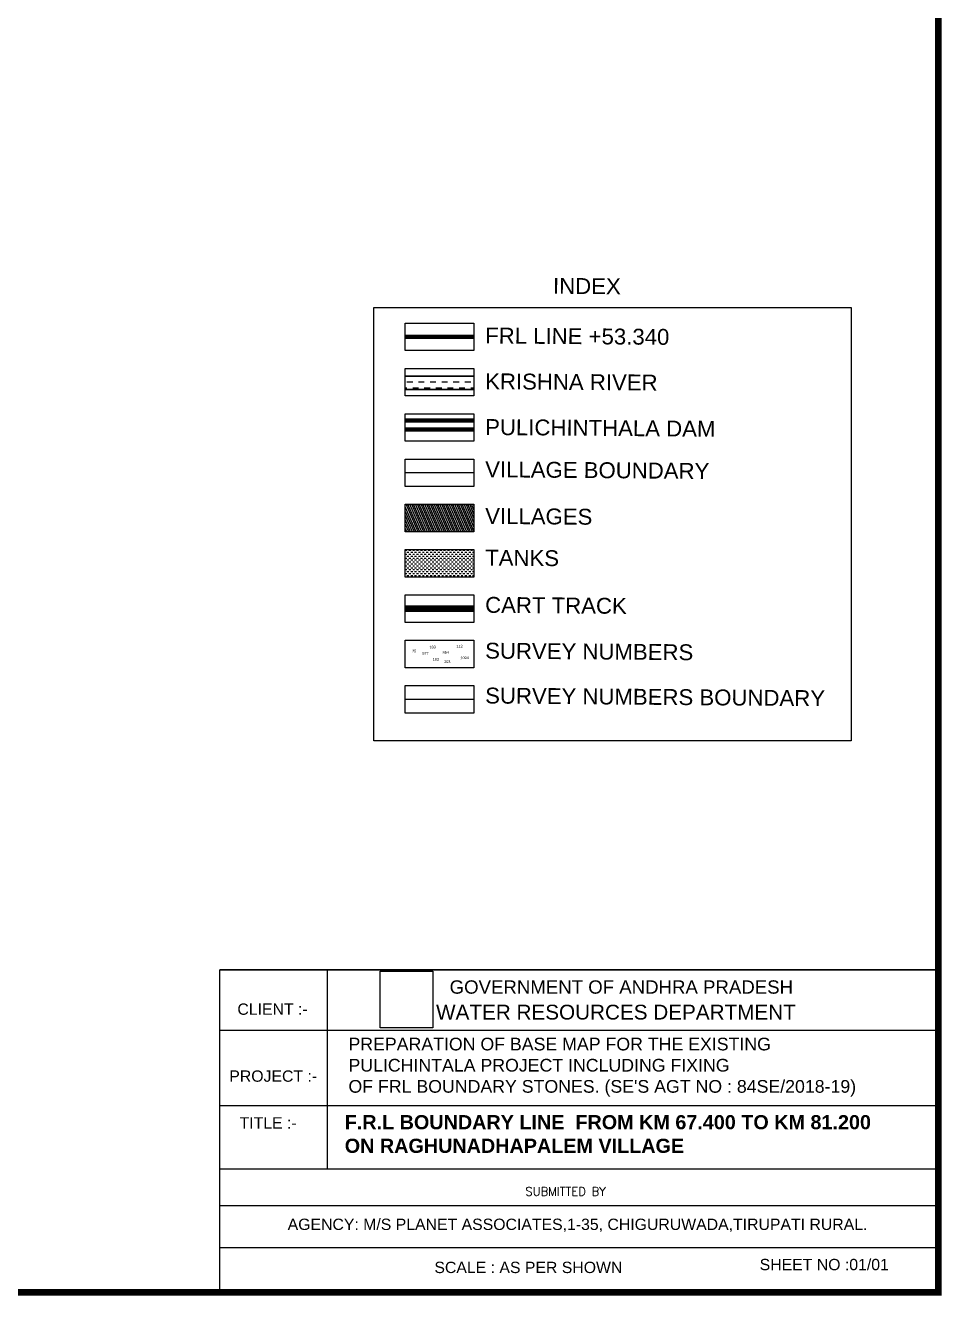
# Model space of a CAD drawing. Header units: millimetres. Extents: x 378349 to 385769, y 1843140 to 1853030.
# Drawn here: x 382999 to 385769, y 1843140 to 1846978 of the extents above; entities that cross this region are included whole.
import ezdxf

# ---------------------------------------------------------------- set-up
doc = ezdxf.new("R2010")
doc.units = ezdxf.units.MM
for name, color, linetype in [('BND', 6, 'Continuous'), ('FRL', 3, 'Continuous'), ('ROAD', 1, 'Continuous'), ('ROADS', 50, 'Continuous'), ('TABLE', 7, 'Continuous'), ('TEXT', 7, 'Continuous'), ('VILLAGE AREA', 1, 'Continuous')]:
    doc.layers.add(name, color=color, linetype=linetype)
doc.styles.add('I', font='romans.shx', dxfattribs={"width": 0.9, "height": 3})
doc.styles.add('LE', font='arial.ttf', dxfattribs={"height": 3})
doc.styles.get("Standard").update_dxf_attribs({"font": 'arial.ttf'})
doc.linetypes.add('FENCELINE2', pattern='A,0.25,-0.1,[132,ltypeshp.shx,S=0.1,R=0,X=-0.1,Y=0],-0.1,1', length=1.45)
picture_1 = doc.add_image_def('image1.png', size_in_pixel=(5098, 5519))

msp = doc.modelspace()

# ---------------------------------------------------------------- hatches: boundary and pattern name
h = msp.add_hatch()
h.set_pattern_fill('DASH', color=4, scale=140.3675754905564)
h.set_pattern_definition([(0, (298317.737965362, 1414972.535162458), (17.54594693631955, 17.54594693631954), [17.54594693631955, -17.54594693631955])])
h.paths.add_polyline_path([(384147.6693506497, 1845918.292894093), (384147.6693506497, 1845878.370228129), (384355.4334828404, 1845878.370228129), (384355.4334828404, 1845918.292894093)])
h = msp.add_hatch()
h.set_pattern_fill('DASH', color=4, scale=46.78919183018545)
h.set_pattern_definition([(0, (298317.737965362, 1414972.535162458), (5.848648978773181, 5.84864897877318), [5.848648978773181, -5.848648978773181])])
h.paths.add_polyline_path([(384147.6693506498, 1845394.124655414), (384147.6693506497, 1845310.83961896), (384355.4334828404, 1845310.839618961), (384355.4334828403, 1845394.124655414)])
at = {"layer": 'VILLAGE AREA', "linetype": 'ByBlock'}
h = msp.add_hatch(dxfattribs=at)
h.set_pattern_fill('ANSI31', color=256, scale=41.52394616565018, angle=68.54643130196979)
h.set_pattern_definition([(113.5464313019698, (232383.5519566686, 1081009.945998318), (-4.758315336988909, -2.073561078681603), [])])
h.paths.add_polyline_path([(384355.4334828404, 1845447.781763473), (384355.4334828404, 1845531.066799926), (384147.6693506498, 1845531.066799926), (384147.6693506498, 1845447.781763473)])

# ---------------------------------------------------------------- linework, layer by layer
at = {"color": 0}
for points in [[(384052.3483988916, 1846125.869040231), (385495.4025265449, 1846125.869040231), (385495.4025265449, 1844816.293033956), (384052.3483988916, 1844816.293033956)], [(384147.6693506498, 1846078.835377976), (384355.4334828404, 1846078.835377976), (384355.4334828404, 1845995.550341523), (384147.6693506498, 1845995.550341523)], [(384147.6693506498, 1845941.893233464), (384355.4334828404, 1845941.893233464), (384355.4334828404, 1845858.60819701), (384147.6693506498, 1845858.60819701)], [(384147.6693506498, 1845804.951088951), (384355.4334828404, 1845804.951088951), (384355.4334828404, 1845721.666052498), (384147.6693506498, 1845721.666052498)], [(384147.6693506498, 1845668.008944439), (384355.4334828404, 1845668.008944439), (384355.4334828404, 1845584.723907985), (384147.6693506498, 1845584.723907985)], [(384147.6693506498, 1845531.066799926), (384355.4334828404, 1845531.066799926), (384355.4334828404, 1845447.781763473), (384147.6693506498, 1845447.781763473)], [(384147.6693506498, 1845394.124655414), (384355.4334828404, 1845394.124655414), (384355.4334828404, 1845310.839618961), (384147.6693506498, 1845310.839618961)], [(384147.6693506498, 1845257.182510901), (384355.4334828404, 1845257.182510901), (384355.4334828404, 1845173.897474448), (384147.6693506498, 1845173.897474448)], [(384147.6693506498, 1845120.240366389), (384355.4334828404, 1845120.240366389), (384355.4334828404, 1845036.955329936), (384147.6693506498, 1845036.955329936)], [(384147.6693506498, 1844983.298221876), (384355.4334828404, 1844983.298221876), (384355.4334828404, 1844900.013185423), (384147.6693506498, 1844900.013185423)]]:
    msp.add_lwpolyline(points, close=True, dxfattribs=at)
at = {"color": 4, "const_width": 4.678919183018546}
for points in [[(384355.4334828404, 1845918.292894093), (384147.6693506498, 1845918.292894093)], [(384355.4334828404, 1845878.370228129), (384147.6693506498, 1845878.370228129)]]:
    msp.add_lwpolyline(points, dxfattribs=at)
at = {"color": 0, "linetype": 'FENCELINE2', "ltscale": 80, "const_width": 12.45718384969505}
for points in [[(384355.4334828404, 1845784.237305997), (384147.6693506498, 1845784.237305997)], [(384355.4334828404, 1845757.247306862), (384147.6693506498, 1845757.247306862)]]:
    msp.add_lwpolyline(points, dxfattribs=at)
msp.add_lwpolyline([(383587.3529962149, 1844124.307328528), (385759.1528246257, 1844124.307328528), (385759.1528246257, 1843149.91249165), (383587.3529962149, 1843149.91249165)], close=True)
at = {"layer": 'BND', "lineweight": 30, "const_width": 4.152394616565018}
msp.add_lwpolyline([(384355.4334828404, 1845626.366426212), (384147.6693506498, 1845626.366426212)], dxfattribs=at)
at = {"layer": 'FRL', "color": 0, "const_width": 20}
msp.add_lwpolyline([(378358.5478343111, 1843149.91249165), (385759.1528246257, 1843149.91249165), (385759.1528246257, 1853019.954383618), (378358.5478343111, 1853019.954383618)], close=True, dxfattribs=at)
at = {"layer": 'FRL', "color": 84, "const_width": 12.45718384969505}
msp.add_lwpolyline([(384355.4334828404, 1846037.19285975), (384147.6693506498, 1846037.19285975)], dxfattribs=at)
at = {"layer": 'ROAD', "color": 0}
msp.add_lwpolyline([(384355.4334828404, 1844941.65570365), (384147.6693506498, 1844941.65570365)], dxfattribs=at)
at = {"layer": 'ROADS', "color": 40, "const_width": 20}
msp.add_lwpolyline([(384355.4334828404, 1845215.539992675), (384147.6693506498, 1845215.539992675)], dxfattribs=at)
at = {"layer": 'TABLE'}
for p, q in [((385759.1528246257, 1844124.307328528), (383587.3529962149, 1844124.307328528)), ((383912.9650150203, 1843521.614046576), (383912.9650150203, 1844124.307328528)), ((385759.1528246257, 1843941.048383245), (383587.3529962149, 1843941.048383245)), ((385759.1528246257, 1843713.443095164), (383587.3529962149, 1843713.443095164)), ((385759.1528246257, 1843521.614046576), (383587.3529962149, 1843521.614046576)), ((385759.1528246257, 1843410.882465856), (383587.3529962149, 1843410.882465856)), ((385759.1528246257, 1843284.722152922), (383587.3529962149, 1843284.722152922))]:
    msp.add_line(p, q, dxfattribs=at)

# ---------------------------------------------------------------- texts
for s, height, style, p in [('GOVERNMENT OF ANDHRA PRADESH', 40.29712690812174, 'LE', (384281.7354967096, 1844052.277738182)), ('CLIENT :-', 34.21760218990519, 'LE', (383640.1553155573, 1843988.408012019)), ('WATER RESOURCES DEPARTMENT', 44.77458545346861, 'LE', (384240.7514199952, 1843974.144680899)), ('PROJECT :-', 34.21760218990519, 'LE', (383615.6365270911, 1843786.14138566)), ('TITLE :-', 34.21760218990519, 'LE', (383646.6532893198, 1843644.803788505)), ('SUBMITTED BY ', 25.54629654307425, 'I', (384510.6866405989, 1843441.752702732)), ('SCALE : AS PER SHOWN', 34.21760218990519, 'LE', (384235.6506821043, 1843208.010655761)), ('SHEET NO :01/01', 34.21760218990519, 'LE', (385219.1313146794, 1843216.651326015))]:
    msp.add_text(s, height=height, dxfattribs=dict(at, style=style)).set_placement(p)
at = {"layer": 'TABLE', "attachment_point": 1, "style": 'LE'}
for s, insert, char_height, width in [("PREPARATION OF BASE MAP FOR THE EXISTING\\PPULICHINTALA PROJECT INCLUDING FIXING\\POF FRL BOUNDARY STONES. (SE'S AGT NO : 84SE/2018-19)", (383975.8909226629, 1843919.221519299), 38.35988886363408, 1533.392336169488), ('{\\fArial|b1|i0|c0|p34;\\C1;F.R.L BOUNDARY LINE  FROM KM 67.400 TO KM 81.200 \\PON RAGHUNADHAPALEM VILLAGE }', (383964.6347635622, 1843685.353898608), 42.79199581540826, 1793.063040812214), ('\\pi235.27;AGENCY: M/S PLANET ASSOCIATES,1-35, CHIGURUWADA,TIRUPATI RURAL.', (383556.7953475204, 1843372.437365821), 34.21760218990519, 2219.437913441134)]:
    msp.add_mtext(s, dxfattribs=dict(at, insert=insert, char_height=char_height, width=width))
at = {"layer": 'TEXT', "color": 0}
for s, p in [('INDEX', (384594.2272522832, 1846167.455084516)), ('FRL LINE +53.340', (384389.0243810645, 1846017.388188801)), ('KRISHNA RIVER', (384389.0243810645, 1845879.071690638)), ('PULICHINTHALA DAM', (384389.0243810645, 1845740.773992019)), ('VILLAGE BOUNDARY', (384389.0243810645, 1845613.094061834)), ('VILLAGES', (384389.0243810645, 1845472.048114439)), ('TANKS', (384389.0243810645, 1845346.017653182)), ('CART TRACK', (384389.0243810645, 1845203.422501093)), ('SURVEY NUMBERS', (384389.0243810645, 1845064.968598133)), ('SURVEY NUMBERS BOUNDARY', (384389.0243810645, 1844929.275476979))]:
    msp.add_text(s, height=47.96820222834765, rotation=359.5381122480267, dxfattribs=at).set_placement(p)
at = {"layer": 'TEXT'}
for s, p in [('183', (384220.7191719288, 1845095.487690914)), ('112', (384302.4010577776, 1845098.013522705)), ('25', (384168.3182329601, 1845083.296207035)), ('577', (384199.5506595161, 1845076.495248694)), ('183', (384230.6978729637, 1845058.423221834)), ('854', (384260.6043152011, 1845079.298179205)), ('203', (384265.288333257, 1845051.224985312)), ('1004', (384314.6518685163, 1845063.10214703))]:
    msp.add_text(s, height=8.132790322132664, rotation=1.202229904196951, dxfattribs=at).set_placement(p)

# ---------------------------------------------------------------- pictures from other files: only their frames are drawn
image = msp.add_image(picture_1, insert=(384072.2020717873, 1843948.649518971), size_in_units=(158.7273442793016, 171.8352712980513))
image.dxf.flags = 7

doc.saveas('drawing.dxf')
